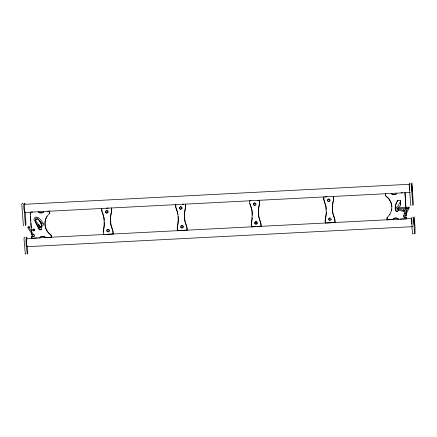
<?xml version="1.0" encoding="UTF-8"?>
<svg xmlns="http://www.w3.org/2000/svg" width="437" height="437" viewBox="0 0 437 437"><rect width="100%" height="100%" fill="white"/><g stroke="black" fill="none" stroke-linecap="round" stroke-linejoin="round"><path stroke-width="0.66" d="M391.525 210.394C392.721 204.887 390.192 199.108 385.598 195.945L385.592 193.667L385.663 194.738M391.765 208.968L391.661 210.252L389.799 214.534M39.532 227.699L39.598 227.005L40.215 226.841M403.875 215.769L404.318 212.906L405.301 213.048L404.984 214.857M38.882 227.24L40.204 226.918M400.565 204.363L400.237 200.583L397.643 200.621C395.813 203.637 394.169 207.433 395.813 210.918L396.659 211.393L397.604 211.213L398.375 210.35M37.413 237.952L26.52 238.52L26.324 243.076L27.05 246.697L412.479 226.672M411.867 219.003L411.883 224.154M113.046 234.09L112.904 231.517L110.769 224.563L110.326 217.746L111.533 210.721L111.501 207.908L111.67 210.579L110.463 217.61L110.9 224.427L113.041 231.381L113.183 233.953L103.345 234.593C103.673 226.792 105.645 218.691 101.832 211.224C101.537 206.608 101.914 208.389 101.832 211.224M104.356 222.28L104.514 224.755L103.154 232.025M187.025 230.244L186.883 227.677L184.747 220.718L184.305 213.901L185.517 206.876L185.479 204.068L185.654 206.739L184.441 213.764L184.884 220.581L187.02 227.535L187.162 230.108L177.324 230.752C177.657 222.946 179.629 214.846 175.816 207.378C175.636 205.494 175.532 201.441 175.909 206.575M178.22 216.577L178.498 220.914L177.132 228.18M257.519 200.326L259.463 200.222L259.633 202.894L258.425 209.918L258.868 216.736L261.004 223.695L261.146 226.262L251.308 226.907C251.636 219.106 253.607 211.005 249.795 203.538C249.833 202.326 248.822 199.982 251.051 200.659M251.308 226.907L251.253 224.203L252.368 217.719M261.009 226.404L260.867 223.831L258.731 216.878L258.289 210.06L259.496 203.03L259.463 200.222M334.988 222.559L334.846 219.986L332.71 213.032L332.267 206.215L333.48 199.19L333.442 196.377L333.617 199.048L332.404 206.078L332.847 212.895L334.982 219.849L334.988 222.559L325.286 223.061L325.095 220.494L326.324 213.365L325.882 206.548L323.779 199.693L323.741 196.885L323.915 199.556L326.018 206.411L326.221 209.509M325.33 221.641L326.379 211.989M41.433 229.332C42.613 225.645 40.461 222.083 38.281 219.292L36.205 219.281M35.523 220.046L36.342 219.145M35.839 219.385L35.747 221.248M406.131 215.703L405.001 192.662L406.443 215.037L405.629 215.944L404.957 215.528M43.443 211.579L43.132 212.442L42.313 212.852L39.882 212.977L39.013 212.655L38.593 211.83M43.58 211.437L43.268 212.306L42.444 212.715L40.018 212.841L39.15 212.519L38.729 211.688M40.412 237.733L40.723 236.865L41.548 236.455L43.973 236.33M396.37 193.241L396.064 194.11L395.239 194.52L392.814 194.645L391.94 194.323L391.519 193.493M396.506 193.105L396.195 193.968L395.376 194.378L392.95 194.503L392.076 194.181L391.656 193.356M393.344 219.396L393.655 218.527L394.474 218.118L396.9 217.992M403.886 215.496L403.979 217.227L406.585 217.173L406.547 218.839L398.058 219.281L397.637 218.456L396.763 218.134L394.338 218.26L393.519 218.669L393.207 219.532L387.144 219.849L387.002 217.713L389.935 214.398M408.311 207.466L409.059 207.029L409.354 207.591L406.241 213.748M398.238 210.487L400.702 204.226L400.374 200.446M46.988 216.435C43.116 222.58 45.191 231.08 51.189 235.03L51.195 237.302L45.126 237.619L44.705 236.788L43.837 236.466L41.411 236.592L40.586 237.001L40.275 237.87L31.786 238.312L31.825 236.646L34.266 236.302M406.503 211.016L407.967 208.187M400.609 201.282L397.506 206.805L398.648 208.187M398.5 207.209L398.883 206.646M405.301 213.048L404.318 212.906M38.145 225.454L38.767 224.798L39.346 225.06L39.046 225.913M38.325 225.268L38.767 224.798L38.478 225M23.713 225.235L23.489 225.47L23.314 224.607L21.85 205.401C21.539 204.92 22.205 202.451 22.795 203.462M411.086 205.111L410.862 205.346L410.687 204.478L409.223 185.277C408.912 184.796 409.578 182.327 410.168 183.338M31.786 238.312L31.825 236.646M103.94 218.079L102.16 211.71M175.816 207.378L177.919 214.234M177.324 230.752L177.318 228.688M249.795 203.538L251.849 209.629M387.144 219.849L387.138 217.577M403.477 210.372L403.925 209.929L404.482 210.224M25.788 253.651L25.341 254.11L24.04 239.257L24.128 237.766L24.871 237.012M413.162 233.527L412.714 233.986L411.971 227.748C412.921 225.749 409.627 217.468 412.359 217.194M408.431 207.149L400.041 207.712M40.401 226.355L39.587 227.065M40.177 227.895C41.111 226.89 43.356 225.765 43.744 224.039C41.783 221.668 39.341 216.277 35.479 217.102L34.097 218.56L34.053 219.942L37.424 225.006M35.326 218.5L36.73 217.943L37.331 218.282L42.695 224.039M38.374 226.344L39.259 225.7L38.625 225.825M41.564 229.196L40.652 229.889L39.685 229.807L38.964 229.152L35.697 222.717M402.772 210.361L403.515 209.853L404.334 210.252L404.405 211.153M404.542 211.016L403.662 211.661L402.843 211.262L402.805 210.809M255.978 204.691L254.793 205.516L253.657 204.942L253.575 203.68L254.629 202.992L255.76 203.566L255.842 204.827M329.957 217.773L328.771 218.598L328.853 219.86L329.984 220.434L331.17 219.603M33.867 230.741L34.627 230.261L34.578 229.354L33.775 228.933L32.879 229.551L32.922 230.452L33.731 230.878L34.49 230.397L34.441 229.496L33.638 229.07M398.145 200.348L397.779 200.485C395.949 203.5 394.305 207.296 395.944 210.781L396.796 211.257L397.741 211.071M39.33 228.141L40.128 227.874L39.543 227.639M403.766 210.934L404.383 210.842M29.732 226.448L28.154 226.743L27.711 227.568L32.338 234.669M29.831 227.464L28.405 227.732L28.924 227.415L28.744 227.622L28.569 227.032L33.185 234.106M409.737 184.272L24.308 204.298L24.111 208.853L24.833 212.48L410.267 192.455M30.89 212.098L32.851 211.994M47.622 211.229L48.971 211.158M106.322 208.181L108.261 208.078M182.245 204.232L183.54 204.166M325.035 196.814L326.974 196.716M401.079 192.864L402.384 192.799M405.765 215.807L405.246 215.649M406.585 217.173L404.116 217.091L403.826 215.905M31.688 236.783L33.627 236.679L34.31 235.914L33.999 234.713L33.431 234.549L32.327 235.335L31.551 234.647L30.24 212.131L30.372 214.168M38.778 237.881L104.831 234.451M106.191 234.379L180.421 230.523M181.781 230.452L256.006 226.595M257.371 226.524L399.014 219.166M400.374 219.095L411.272 218.533M400.008 208.706L408.906 208.061L408.333 207.788M40.783 229.753L39.822 229.671L39.101 229.015L35.834 222.58M33.567 234.412L34.403 235.101M402.384 210.115L397.49 208.542C398.189 209.738 396.239 206.253 395.223 206.548M402.067 211.093L397.08 209.481L396.556 208.755M31.934 235.013L32.464 235.199M403.651 209.716L404.465 210.115M328.608 199.146L329.744 199.72L329.82 200.982M328.908 201.533L327.777 200.96L327.695 199.698M329.82 217.91L330.956 218.484L331.038 219.745M330.121 220.292L328.99 219.718L328.908 218.456M255.896 203.429L254.766 202.855L253.711 203.544L253.793 204.8L254.924 205.379M180.645 206.838L181.776 207.411L181.858 208.673M180.945 209.219L179.815 208.646L179.733 207.384M181.858 225.596L182.994 226.169L183.07 227.431M182.158 227.983L181.027 227.409L180.945 226.148M106.961 213.065L105.83 212.491L105.749 211.229L106.803 210.541L107.934 211.115L108.015 212.377L106.83 213.201L105.694 212.628L105.612 211.366L106.666 210.678L107.797 211.251L107.879 212.513M38.576 224.995L39.133 225.279L35.217 220.073M385.729 195.803L388.919 198.671L391.164 202.61L391.973 206.401M38.418 219.155L38.713 219.423M39.723 221.155L41.411 224.044L41.684 225.885M397.774 218.314L398.194 219.145M44.842 236.652L45.262 237.482M26.52 238.52L26.919 239.389M24.882 204.194C24.964 201.752 23.216 204.232 23.789 205.303L25.428 225.372L25.881 224.913L25.925 223.826L25.379 211.907M27.067 238.05C25.264 233.025 26.215 248.844 26.537 247.774L27.28 254.006L27.733 253.553L27.624 246.67M24.554 210.344L24.669 211.246M26.766 244.556L26.881 245.457M409.671 189.931L409.491 185.801M406.448 217.315L406.547 218.839M252.04 210.252L252.357 215.212M104.077 217.937L104.235 220.417M49.649 213.398L49.643 211.126L49.785 213.261C42.771 218.8 43.531 230.436 51.053 235.166L51.195 237.302M30.503 216.2L30.808 220.947M30.94 222.979L31.246 227.726M31.382 229.764L31.469 231.118M31.557 232.473L31.688 234.511M33.015 229.414L33.059 230.315M411.184 184.174L412.801 205.248L413.249 204.789L413.298 203.697L411.993 182.928L411.184 184.174M413.375 218.03L414.653 233.882L415.101 233.424L414.997 226.541L414.183 216.785L413.375 218.03M411.747 185.228L412.14 191.297L411.747 185.228M413.937 219.084L414.352 225.508L413.937 219.084M33.939 230.239L33.725 230.829L33.097 230.802L32.917 230.195L33.436 229.846L33.939 230.239M108.015 229.299L106.961 229.988L107.043 231.249L108.179 231.823L109.228 231.135L109.146 229.878L108.015 229.299M107.879 229.441L106.825 230.13L106.907 231.386L108.043 231.96L109.092 231.277L109.01 230.015L107.879 229.441M180.781 206.696L179.596 207.526L179.678 208.782L180.809 209.356L181.994 208.531L181.912 207.269L180.781 206.696M181.994 225.459L180.809 226.284L180.891 227.546L182.021 228.119L183.207 227.295L183.125 226.033L181.994 225.459M255.978 221.614L254.924 222.302L255.006 223.564L256.142 224.137L257.191 223.449L257.109 222.187L255.978 221.614M255.842 221.75L254.787 222.438L254.869 223.7L256.006 224.274L257.054 223.586L256.972 222.329L255.842 221.75M328.744 199.01L327.559 199.835L327.641 201.096L328.771 201.67L329.957 200.845L329.875 199.583L328.744 199.01"/></g></svg>
